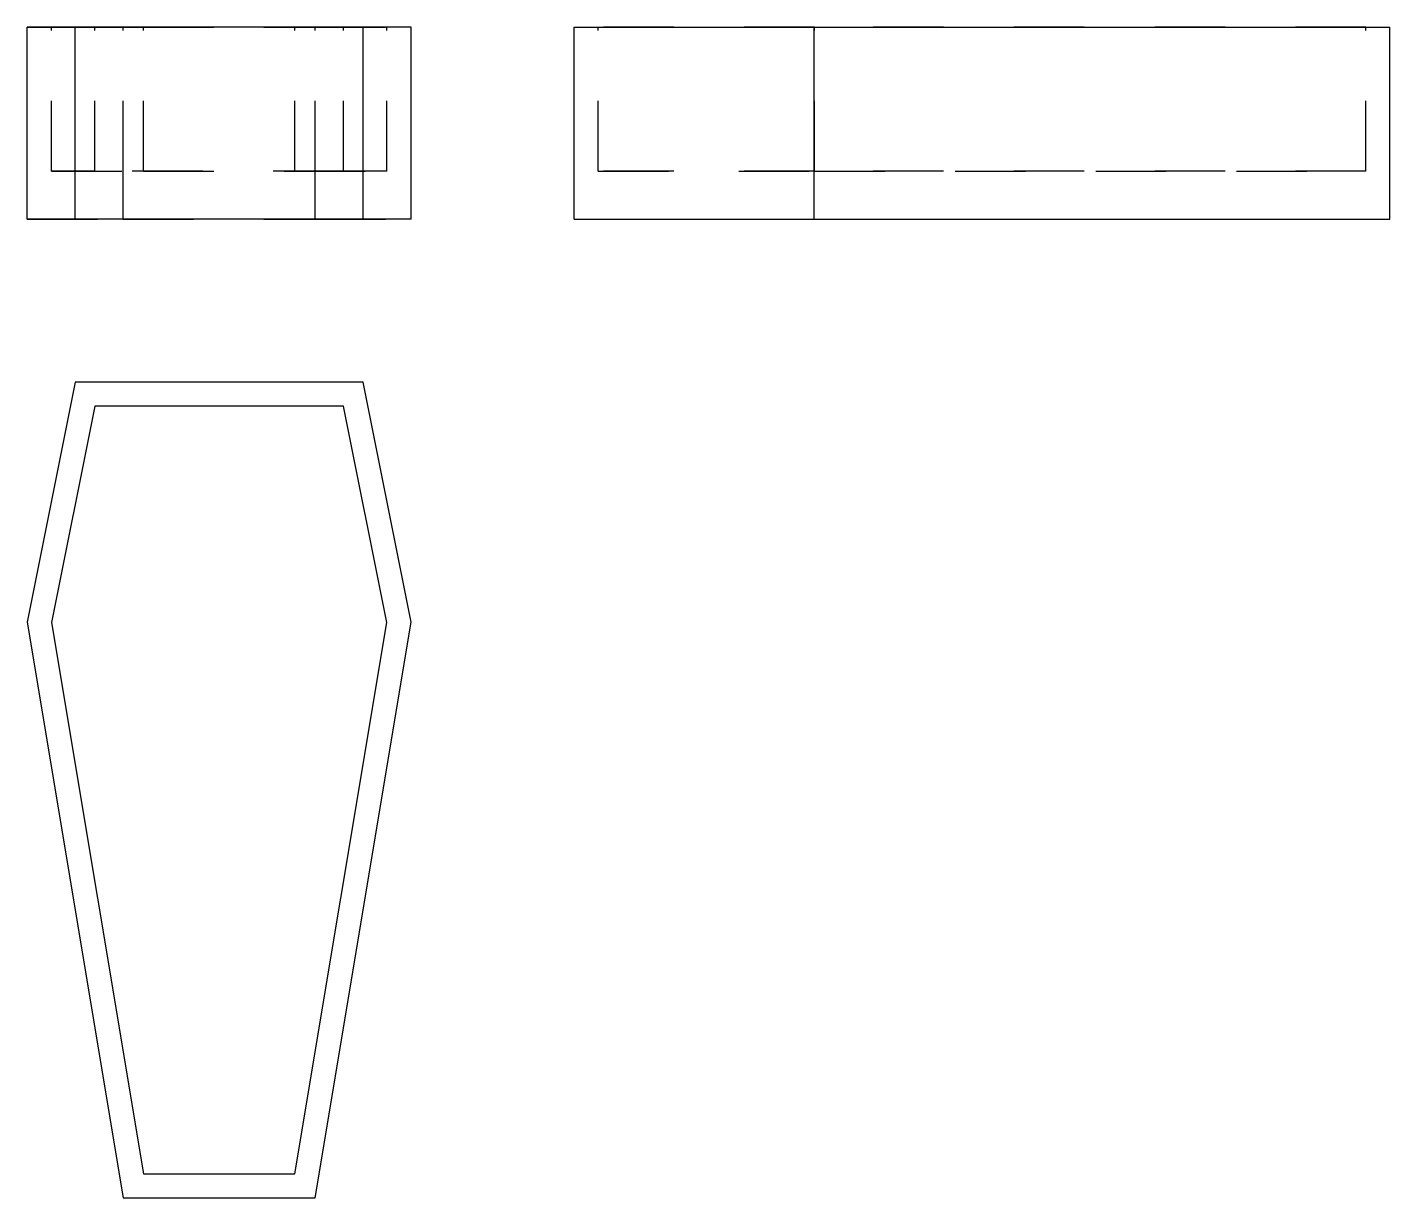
# Model space of a CAD drawing. Extents: x 0 to 1.94, y 0 to 1.66.
import ezdxf

# ---------------------------------------------------------------- set-up
doc = ezdxf.new("R2010")
doc.units = 0
doc.linetypes.add('HIDDEN', pattern=[0.057955, 0.038656, -0.019299])
for name, color, linetype in [('FRONT', 7, 'CONTINUOUS'), ('FRONT_HID', 7, 'HIDDEN'), ('LEFT', 7, 'CONTINUOUS'), ('LEFT_HID', 7, 'HIDDEN'), ('TOP', 7, 'CONTINUOUS')]:
    doc.layers.add(name, color=color, linetype=linetype)

msp = doc.modelspace()

# ---------------------------------------------------------------- linework, layer by layer
at = {"layer": 'FRONT'}
for p, q in [((0, 1.459091), (0, 1.663636)), ((0.068182, 1.663636), (0, 1.663636)), ((0.068182, 1.459091), (0.068182, 1.663636)), ((0.477273, 1.663636), (0.068182, 1.663636)), ((0.545455, 1.663636), (0.477273, 1.663636)), ((0.477273, 1.459091), (0.477273, 1.663636)), ((0.545455, 1.459091), (0.545455, 1.663636)), ((0, 1.390909), (0, 1.459091)), ((0.068182, 1.390909), (0.068182, 1.459091)), ((0.477273, 1.390909), (0.477273, 1.459091)), ((0.545455, 1.390909), (0.545455, 1.459091)), ((0.068182, 1.390909), (0, 1.390909)), ((0.477273, 1.390909), (0.068182, 1.390909)), ((0.545455, 1.390909), (0.477273, 1.390909))]:
    msp.add_line(p, q, dxfattribs=at)
at = {"layer": 'FRONT_HID', "linetype": 'HIDDEN'}
for p, q in [((0, 1.663636), (0.136364, 1.663636)), ((0.034654, 1.663636), (0.165243, 1.663636)), ((0.09613, 1.663636), (0.034654, 1.663636)), ((0.034654, 1.459091), (0.034654, 1.663636)), ((0.449325, 1.663636), (0.09613, 1.663636)), ((0.09613, 1.459091), (0.09613, 1.663636)), ((0.136364, 1.459091), (0.136364, 1.663636)), ((0.136364, 1.663636), (0.409091, 1.663636)), ((0.165243, 1.663636), (0.380212, 1.663636)), ((0.165243, 1.459091), (0.165243, 1.663636)), ((0.380212, 1.663636), (0.5108, 1.663636)), ((0.380212, 1.459091), (0.380212, 1.663636)), ((0.409091, 1.459091), (0.409091, 1.663636)), ((0.409091, 1.663636), (0.545455, 1.663636)), ((0.5108, 1.663636), (0.449325, 1.663636)), ((0.449325, 1.459091), (0.449325, 1.663636)), ((0.5108, 1.459091), (0.5108, 1.663636)), ((0.034654, 1.459091), (0.165243, 1.459091)), ((0.09613, 1.459091), (0.034654, 1.459091)), ((0.449325, 1.459091), (0.09613, 1.459091)), ((0.136364, 1.390909), (0.136364, 1.459091)), ((0.165243, 1.459091), (0.380212, 1.459091)), ((0.380212, 1.459091), (0.5108, 1.459091)), ((0.409091, 1.390909), (0.409091, 1.459091)), ((0.5108, 1.459091), (0.449325, 1.459091)), ((0, 1.390909), (0.136364, 1.390909)), ((0.136364, 1.390909), (0.409091, 1.390909)), ((0.409091, 1.390909), (0.545455, 1.390909))]:
    msp.add_line(p, q, dxfattribs=at)
at = {"layer": 'LEFT'}
for p, q in [((0.777273, 1.459091), (0.777273, 1.663636)), ((0.777273, 1.663636), (1.118182, 1.663636)), ((1.118182, 1.459091), (1.118182, 1.663636)), ((1.118182, 1.663636), (1.936364, 1.663636)), ((1.936364, 1.459091), (1.936364, 1.663636)), ((0.777273, 1.390909), (0.777273, 1.459091)), ((1.118182, 1.390909), (1.118182, 1.459091)), ((1.936364, 1.390909), (1.936364, 1.459091)), ((0.777273, 1.390909), (1.118182, 1.390909)), ((1.118182, 1.390909), (1.936364, 1.390909))]:
    msp.add_line(p, q, dxfattribs=at)
at = {"layer": 'LEFT_HID', "linetype": 'HIDDEN'}
for p, q in [((1.118741, 1.663636), (0.811364, 1.663636)), ((0.811364, 1.663636), (1.118741, 1.663636)), ((0.811364, 1.459091), (0.811364, 1.663636)), ((0.811364, 1.459091), (0.811364, 1.663636)), ((1.118741, 1.663636), (1.902273, 1.663636)), ((1.902273, 1.663636), (1.118741, 1.663636)), ((1.118741, 1.459091), (1.118741, 1.663636)), ((1.118741, 1.459091), (1.118741, 1.663636)), ((1.902273, 1.459091), (1.902273, 1.663636)), ((1.902273, 1.459091), (1.902273, 1.663636)), ((1.118741, 1.459091), (0.811364, 1.459091)), ((0.811364, 1.459091), (1.118741, 1.459091)), ((1.118741, 1.459091), (1.902273, 1.459091)), ((1.902273, 1.459091), (1.118741, 1.459091))]:
    msp.add_line(p, q, dxfattribs=at)
at = {"layer": 'TOP'}
for p, q in [((0.068182, 1.159091), (0, 0.818182)), ((0.477273, 1.159091), (0.068182, 1.159091)), ((0.545455, 0.818182), (0.477273, 1.159091)), ((0.09613, 1.125), (0.034654, 0.817623)), ((0.449325, 1.125), (0.09613, 1.125)), ((0.5108, 0.817623), (0.449325, 1.125)), ((0, 0.818182), (0.136364, 0)), ((0.034654, 0.817623), (0.165243, 0.034091)), ((0.380212, 0.034091), (0.5108, 0.817623)), ((0.409091, 0), (0.545455, 0.818182)), ((0.165243, 0.034091), (0.380212, 0.034091)), ((0.136364, 0), (0.409091, 0))]:
    msp.add_line(p, q, dxfattribs=at)

doc.saveas('drawing.dxf')
